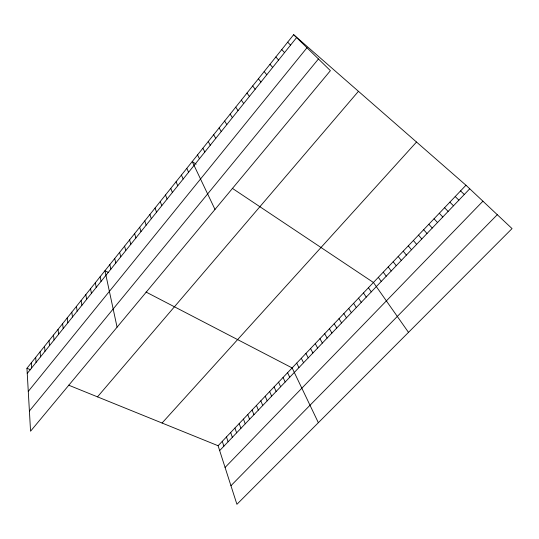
<?xml version="1.0" encoding="UTF-8"?>
<svg xmlns="http://www.w3.org/2000/svg" width="539" height="539" viewBox="0 0 539 539"><rect width="100%" height="100%" fill="white"/><g stroke="black" fill="none" stroke-linecap="round" stroke-linejoin="round"><path stroke-width="0.81" d="M293.654 34.698L330.394 70.67L30.561 431.2L26.95 368.272L293.654 34.698L465.965 185.234L512.05 228.59L236.917 504.302L218.1 445.733L68.594 385.149M27.246 373.419L296.605 37.582M28.277 391.388L306.987 47.749M29.402 411.001L318.448 58.967M97.498 396.866L358.455 91.307M162.071 423.027L416.512 142.026M218.1 445.733L465.965 185.234M219.663 450.591L469.745 188.785M225.086 467.461L482.924 201.182M230.948 485.706L497.288 214.697M26.95 368.272L30.71 369.801M108.676 272.633L104.957 270.706L117.071 327.18M146.015 292.03L292.138 367.921L318.354 422.697M196.142 164.179L192.221 161.565L214.994 209.428M232.275 188.293L373.433 282.483L408.495 332.361M460.569 190.907L464.288 194.491M455.206 196.546L458.871 200.164M449.87 202.152L453.481 205.804M287.678 42.177L290.555 45.128M444.56 207.724L448.125 211.409M439.292 213.269L442.802 216.988M281.735 49.601L284.552 52.613M434.05 218.78L437.506 222.526M428.835 224.258L432.244 228.037M275.84 56.972L278.589 60.045M423.654 229.702L427.016 233.515M418.5 235.119L421.808 238.959M269.992 64.296L272.673 67.429M413.379 240.502L416.64 244.376M408.286 245.851L411.5 249.759M264.177 71.566L266.792 74.753M403.219 251.174L406.386 255.109M398.186 256.47L401.306 260.431M258.41 78.782L260.957 82.029M393.18 261.732L396.246 265.72M252.676 85.95L255.169 89.252M388.201 266.96L391.226 270.982M383.249 272.168L386.227 276.217M246.99 93.065L249.416 96.42M378.331 277.336L381.262 281.419M241.337 100.126L243.702 103.542M368.433 287.738L371.27 291.875M363.461 292.967L366.25 297.124M235.732 107.146L238.029 110.61M358.516 298.161L361.265 302.352M353.597 303.329L356.299 307.547M230.16 114.113L232.403 117.637M348.706 308.47L351.367 312.708M343.848 313.577L346.462 317.842M224.628 121.032L226.811 124.603M339.011 318.657L341.585 322.949M334.207 323.71L336.74 328.022M219.13 127.905L221.253 131.529M329.43 328.729L331.916 333.075M213.68 134.73L215.741 138.402M324.673 333.729L327.119 338.094M319.95 338.694L322.356 343.08M208.256 141.508L210.264 145.234M315.248 343.633L317.612 348.046M310.579 348.544L312.903 352.978M202.873 148.238L204.827 152.011M305.93 353.429L308.214 357.889M301.308 358.287L303.551 362.767M197.53 154.922L199.423 158.742M296.713 363.118L298.916 367.618M287.59 372.698L289.719 377.246M283.069 377.455L285.158 382.023M186.804 168.343L188.589 172.258M278.575 382.178L280.624 386.766M274.102 386.881L276.116 391.489M181.421 175.074L183.152 179.036M269.655 391.55L271.629 396.185M176.078 181.758L177.755 185.766M265.235 396.199L267.169 400.854M260.829 400.827L262.736 405.496M170.769 188.394L172.392 192.45M256.456 405.422L258.322 410.118M252.104 410.004L253.936 414.713M165.5 194.983L167.07 199.086M247.772 414.552L249.57 419.281M243.466 419.079L245.232 423.822M160.265 201.532L161.781 205.676M239.181 423.58L240.913 428.343M234.923 428.054L236.614 432.844M155.064 208.034L156.532 212.225M230.685 432.514L232.343 437.318M226.468 436.94L228.091 441.764M149.903 214.495L151.318 218.726M222.277 441.347L223.867 446.191M144.775 220.909L146.136 225.181M139.682 227.276L140.996 231.595M134.622 233.609L135.889 237.968M129.596 239.895L130.809 244.295M124.603 246.141L125.769 250.574M119.645 252.34L120.763 256.82M114.713 258.504L115.791 263.019M109.821 264.622L110.852 269.177M100.133 276.743L101.069 281.371M95.329 282.746L96.225 287.408M90.565 288.709L91.414 293.411M85.829 294.631L86.638 299.367M81.126 300.519L81.888 305.29M76.45 306.368L77.171 311.165M71.802 312.175L72.489 317.013M67.186 317.949L67.833 322.814M62.605 323.683L63.204 328.581M58.05 329.383L58.61 334.315M53.523 335.042L54.041 340.008M49.022 340.668L49.507 345.667M44.555 346.26L45 351.287M40.108 351.812L40.519 356.872M35.695 357.337L36.066 362.424M31.309 362.821L31.639 367.935"/></g></svg>
